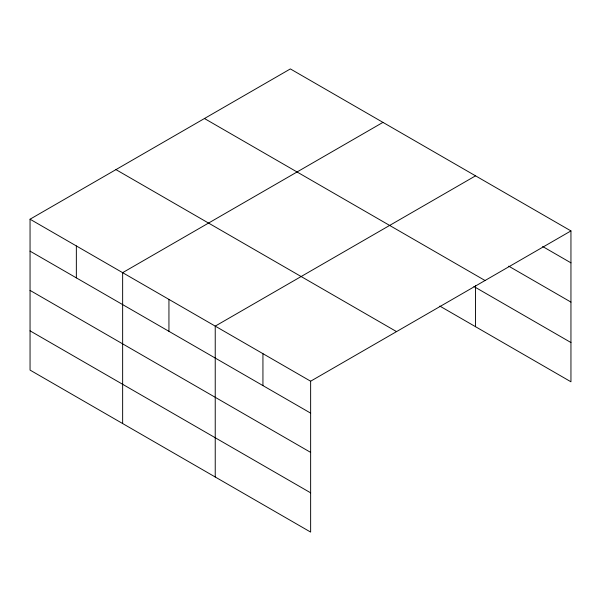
<?xml version="1.0" encoding="UTF-8"?>
<svg xmlns="http://www.w3.org/2000/svg" width="601" height="601" viewBox="0 0 601 601"><rect width="100%" height="100%" fill="white"/><g stroke="black" fill="none" stroke-linecap="round" stroke-linejoin="round"><path stroke-width="0.9" d="M310.634 452.388L310.634 381.207L30.05 219.207L30.05 370.088L310.634 532.08L310.634 452.388L30.05 290.396M439.812 306.074L570.95 381.793L570.95 230.912L290.366 68.92L30.05 219.207M382.957 122.379L122.642 272.666L122.642 423.547M475.549 175.838L215.233 326.125L215.233 476.999M310.634 381.207L570.95 230.912M542.65 246.508L570.95 262.847M508.701 266.153L570.95 302.1M204.46 118.517L485.045 280.509M473.926 286.519L570.95 342.54M115.955 169.617L396.54 331.609M30.05 251.143L310.634 413.135M30.05 330.835L310.634 492.828M475.549 285.618L475.549 326.711M262.938 353.666L262.938 385.594M168.941 299.396L168.941 331.331M76.35 245.937L76.35 277.872"/></g></svg>
